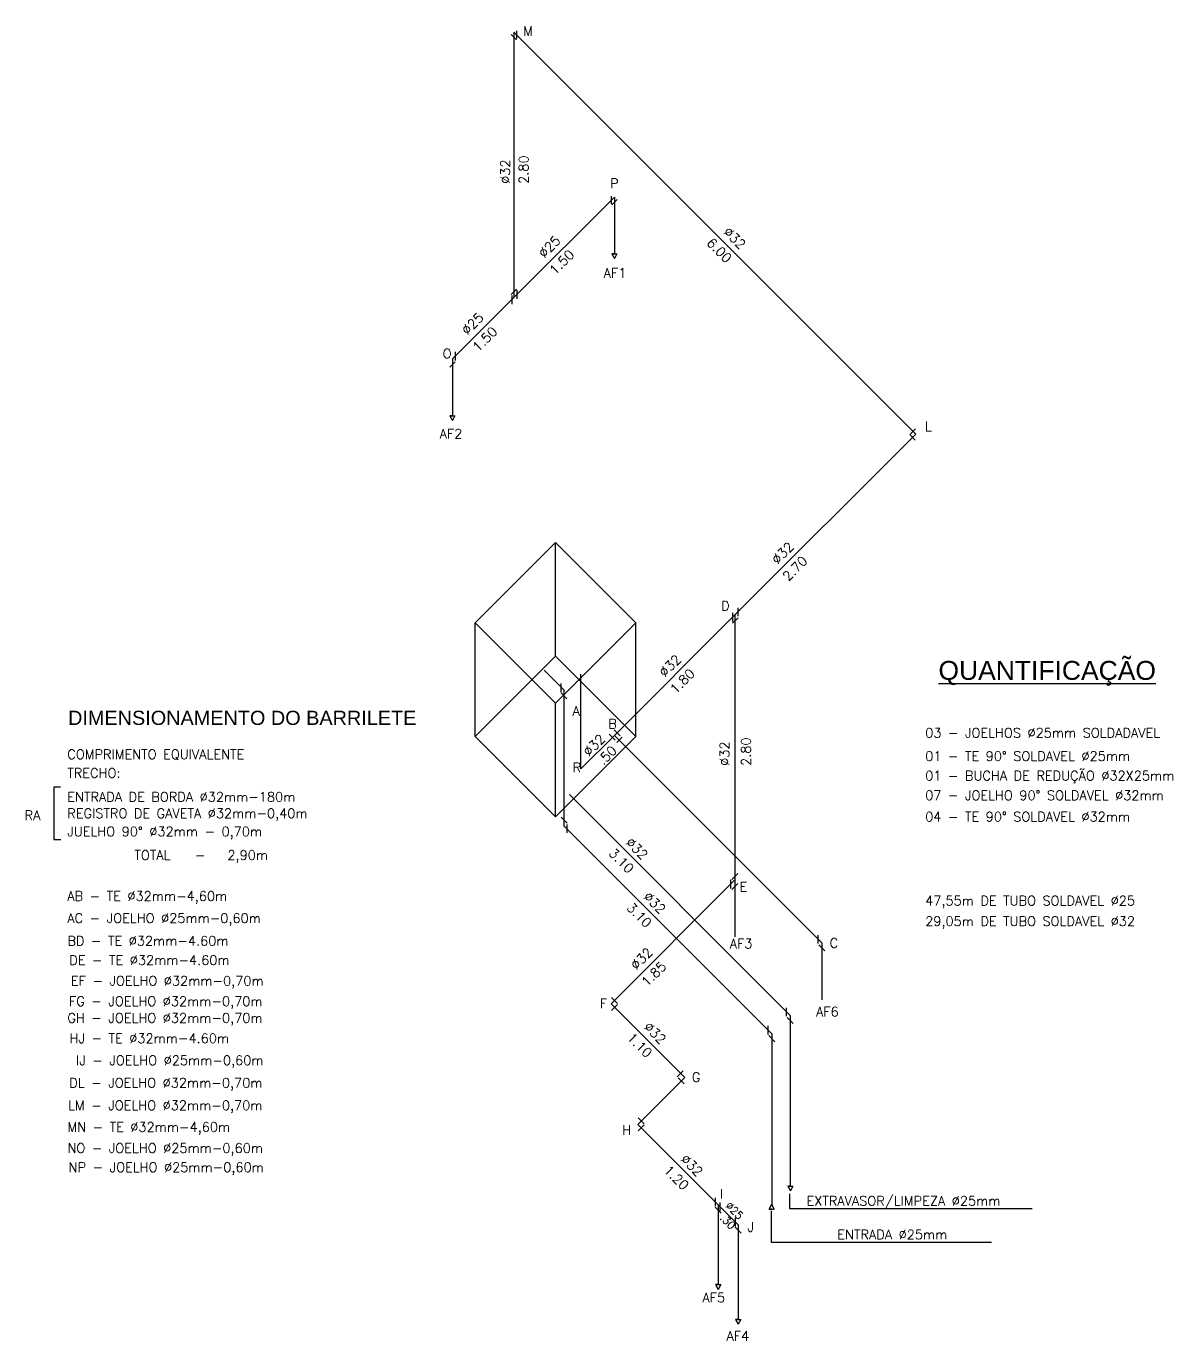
# Model space of a CAD drawing. Extents: x 128 to 467, y 149 to 441.
# Drawn here: x 154.72 to 166.83, y 210.87 to 224.75 of the extents above; entities that cross this region are included whole.
import ezdxf

# ---------------------------------------------------------------- set-up
doc = ezdxf.new("R2010")
doc.units = 0
doc.linetypes.add('HIDDEN2', pattern=[4.7625, 3.175, -1.5875])
for name, color, linetype in [('CT', 8, 'CONTINUOUS'), ('CXDAGUA', 2, 'CONTINUOUS'), ('L1', 2, 'CONTINUOUS'), ('PEÇAS', 2, 'CONTINUOUS'), ('PROJ', 1, 'HIDDEN2'), ('T1', 3, 'CONTINUOUS'), ('T2', 6, 'CONTINUOUS'), ('TUBULAÇÃO', 5, 'CONTINUOUS')]:
    doc.layers.add(name, color=color, linetype=linetype)
doc.styles.add('ARIAL', font='arial.ttf')
doc.styles.add('STYLE1', font='simplex.shx')

msp = doc.modelspace()

# ---------------------------------------------------------------- linework, layer by layer
at = {"layer": 'CT'}
for p, q in [((162.783, 212.419), (162.783, 212.263)), ((162.59, 212.239), (162.59, 211.908)), ((162.783, 212.263), (165.344, 212.263)), ((162.59, 211.908), (164.915, 211.908))]:
    msp.add_line(p, q, dxfattribs=at)
at = {"layer": 'CXDAGUA'}
for p, q in [((159.461, 218.448), (160.309, 219.296)), ((161.158, 218.448), (160.309, 219.296)), ((160.309, 217.599), (159.461, 218.448)), ((159.461, 217.248), (159.461, 218.448)), ((160.309, 217.599), (161.158, 218.448)), ((161.158, 217.248), (161.158, 218.448)), ((160.309, 216.399), (160.309, 217.599)), ((160.309, 216.399), (159.461, 217.248)), ((160.309, 216.399), (161.158, 217.248))]:
    msp.add_line(p, q, dxfattribs=at)
at = {"layer": 'L1'}
for p, q in [((160.933, 222.344), (160.905, 222.344)), ((160.905, 222.344), (160.96, 222.344)), ((160.905, 222.344), (160.933, 222.294)), ((160.96, 222.344), (160.933, 222.294)), ((159.194, 220.634), (159.222, 220.583)), ((159.194, 220.634), (159.249, 220.634)), ((159.222, 220.634), (159.194, 220.634)), ((159.249, 220.634), (159.222, 220.583)), ((155.082, 216.711), (155.011, 216.711)), ((155.011, 216.711), (155.011, 216.158)), ((155.011, 216.158), (155.086, 216.158)), ((162.79, 212.5), (162.763, 212.5)), ((162.763, 212.5), (162.818, 212.5)), ((162.763, 212.5), (162.791, 212.45)), ((162.818, 212.5), (162.791, 212.45)), ((162.566, 212.257), (162.594, 212.307)), ((162.566, 212.257), (162.621, 212.257)), ((162.594, 212.257), (162.566, 212.257)), ((162.621, 212.257), (162.594, 212.307)), ((162.029, 211.459), (162.001, 211.459)), ((162.001, 211.459), (162.056, 211.459)), ((162.001, 211.459), (162.029, 211.409)), ((162.056, 211.459), (162.029, 211.409)), ((162.241, 211.09), (162.213, 211.09)), ((162.213, 211.09), (162.268, 211.09)), ((162.213, 211.09), (162.241, 211.04)), ((162.268, 211.09), (162.241, 211.04))]:
    msp.add_line(p, q, dxfattribs=at)
at = {"layer": 'PEÇAS'}
for p, q in [((159.9, 224.602), (159.844, 224.659)), ((159.9, 224.698), (159.9, 224.618)), ((160.9, 222.952), (160.9, 222.872)), ((160.904, 222.862), (160.961, 222.919)), ((159.844, 221.916), (159.9, 221.972)), ((159.902, 221.959), (159.902, 221.869)), ((159.848, 221.904), (159.848, 221.814)), ((159.252, 221.308), (159.252, 221.218)), ((159.194, 221.146), (159.25, 221.202)), ((164.052, 220.435), (164.108, 220.378)), ((164.057, 220.441), (164.114, 220.497)), ((162.181, 218.552), (162.181, 218.462)), ((162.181, 218.444), (162.238, 218.5)), ((162.236, 218.607), (162.236, 218.517)), ((160.372, 217.715), (160.372, 217.805)), ((160.432, 217.645), (160.369, 217.709)), ((160.879, 217.27), (160.942, 217.207)), ((160.929, 217.318), (160.993, 217.255)), ((160.957, 217.183), (161.013, 217.24)), ((160.434, 216.332), (160.37, 216.396)), ((160.433, 216.228), (160.433, 216.318)), ((162.162, 215.642), (162.162, 215.732)), ((162.237, 215.8), (162.174, 215.737)), ((162.237, 215.695), (162.174, 215.631)), ((163.086, 215.06), (163.086, 215.15)), ((163.093, 215.048), (163.156, 214.984)), ((160.901, 214.492), (160.964, 214.429)), ((160.964, 214.418), (160.901, 214.355)), ((162.751, 214.293), (162.751, 214.383)), ((162.555, 214.1), (162.555, 214.19)), ((162.758, 214.281), (162.822, 214.218)), ((162.562, 214.088), (162.626, 214.024)), ((161.597, 213.652), (161.66, 213.716)), ((161.606, 213.642), (161.67, 213.579)), ((161.183, 213.22), (161.247, 213.156)), ((161.247, 213.146), (161.184, 213.082)), ((162, 212.286), (162, 212.376)), ((161.997, 212.277), (162.06, 212.214)), ((162.05, 212.236), (162.05, 212.326)), ((162.212, 212.074), (162.212, 212.164)), ((162.209, 212.065), (162.273, 212.002))]:
    msp.add_line(p, q, dxfattribs=at)
at = {"layer": 'PROJ'}
for p, q in [((160.309, 218.096), (160.309, 219.296)), ((159.461, 217.248), (160.309, 218.096)), ((161.158, 217.248), (160.309, 218.096))]:
    msp.add_line(p, q, dxfattribs=at)
at = {"layer": 'TUBULAÇÃO'}
for p, q in [((164.115, 220.441), (159.872, 224.684)), ((159.872, 224.684), (159.872, 221.884)), ((159.872, 221.884), (160.933, 222.944)), ((160.933, 222.944), (160.933, 222.344)), ((159.222, 221.234), (159.872, 221.884)), ((159.222, 221.234), (159.222, 220.634)), ((159.222, 221.234), (159.222, 220.634)), ((162.205, 218.532), (164.115, 220.441)), ((160.933, 217.259), (162.205, 218.532)), ((162.205, 218.532), (162.205, 215.732)), ((160.402, 217.736), (160.19, 217.948)), ((160.579, 216.905), (160.579, 217.905)), ((160.402, 216.299), (160.402, 217.736)), ((160.579, 216.905), (160.933, 217.259)), ((163.125, 215.067), (160.933, 217.259)), ((162.79, 214.3), (160.457, 216.633)), ((162.594, 214.107), (160.402, 216.299)), ((160.897, 214.424), (162.205, 215.732)), ((162.205, 215.732), (162.205, 215.132)), ((163.125, 215.067), (163.125, 214.467)), ((161.675, 213.646), (160.897, 214.424)), ((162.79, 214.3), (162.79, 212.5)), ((162.594, 214.107), (162.594, 212.307)), ((161.18, 213.151), (161.675, 213.646)), ((162.029, 212.302), (161.18, 213.151)), ((162.029, 212.302), (162.029, 211.459)), ((162.241, 212.09), (162.029, 212.302)), ((162.241, 212.09), (162.241, 211.09))]:
    msp.add_line(p, q, dxfattribs=at)

# ---------------------------------------------------------------- texts
at = {"layer": 'T1'}
for s, height, style, p in [('M', 0.1, 'STYLE1', (159.969, 224.647)), ('P', 0.1, 'STYLE1', (160.887, 223.038)), ('O', 0.1, 'STYLE1', (159.119, 221.241)), ('L', 0.1, 'STYLE1', (164.212, 220.473)), ('D', 0.1, 'STYLE1', (162.059, 218.577)), ('%%UQUANTIFICAÇÃO', 0.2, 'ARIAL', (164.355, 217.845)), ('DIMENSIONAMENTO DO BARRILETE', 0.15, 'ARIAL', (155.163, 217.369)), ('A', 0.1, 'STYLE1', (160.491, 217.467)), ('B', 0.1, 'STYLE1', (160.867, 217.331)), ('03 - JOELHOS %%C25mm SOLDADAVEL', 0.1, 'STYLE1', (164.215, 217.236)), ('COMPRIMENTO EQUIVALENTE', 0.1, 'STYLE1', (155.155, 217.009)), ('01 - TE 90° SOLDAVEL %%C25mm', 0.1, 'STYLE1', (164.215, 216.99)), ('R', 0.1, 'STYLE1', (160.491, 216.87)), ('TRECHO:', 0.1, 'STYLE1', (155.155, 216.812)), ('01 - BUCHA DE REDUÇÃO %%C32X25mm', 0.1, 'STYLE1', (164.215, 216.783)), ('07 - JOELHO 90° SOLDAVEL %%C32mm', 0.1, 'STYLE1', (164.215, 216.576)), ('ENTRADA DE BORDA %%C32mm-180m', 0.1, 'STYLE1', (155.155, 216.559)), ('RA', 0.1, 'STYLE1', (154.704, 216.365)), ('REGISTRO DE GAVETA %%C32mm-0,40m', 0.1, 'STYLE1', (155.155, 216.386)), ('04 - TE 90° SOLDAVEL %%C32mm', 0.1, 'STYLE1', (164.215, 216.35)), ('JUELHO 90° %%C32mm - 0,70m', 0.1, 'STYLE1', (155.155, 216.194)), ('TOTAL   -   2,90m', 0.1, 'STYLE1', (155.863, 215.945)), ('E', 0.1, 'STYLE1', (162.256, 215.609)), ('AB - TE %%C32mm-4,60m', 0.1, 'STYLE1', (155.155, 215.512)), ('47,55m DE TUBO SOLDAVEL %%C25', 0.1, 'STYLE1', (164.215, 215.463)), ('AC - JOELHO %%C25mm-0,60m', 0.1, 'STYLE1', (155.155, 215.279)), ('29,05m DE TUBO SOLDAVEL %%C32', 0.1, 'STYLE1', (164.215, 215.246)), ('BD - TE %%C32mm-4.60m', 0.1, 'STYLE1', (155.156, 215.039)), ('C', 0.1, 'STYLE1', (163.206, 215.016)), ('DE - TE %%C32mm-4.60m', 0.1, 'STYLE1', (155.176, 214.836)), ('EF - JOELHO %%C32mm-0,70m', 0.1, 'STYLE1', (155.193, 214.617)), ('FG - JOELHO %%C32mm-0,70m', 0.1, 'STYLE1', (155.173, 214.401)), ('F', 0.1, 'STYLE1', (160.778, 214.378)), ('GH - JOELHO %%C32mm-0,70m', 0.1, 'STYLE1', (155.156, 214.225)), ('HJ - TE %%C32mm-4.60m', 0.1, 'STYLE1', (155.179, 214.01)), ('IJ - JOELHO %%C25mm-0,60m', 0.1, 'STYLE1', (155.247, 213.777)), ('DL - JOELHO %%C32mm-0,70m', 0.1, 'STYLE1', (155.176, 213.54)), ('G', 0.1, 'STYLE1', (161.751, 213.599)), ('LM - JOELHO %%C32mm-0,70m', 0.1, 'STYLE1', (155.163, 213.302)), ('MN - TE %%C32mm-4,60m', 0.1, 'STYLE1', (155.156, 213.073)), ('H', 0.1, 'STYLE1', (161.016, 213.042)), ('NO - JOELHO %%C25mm-0,60m', 0.1, 'STYLE1', (155.156, 212.851)), ('NP - JOELHO %%C25mm-0,60m', 0.1, 'STYLE1', (155.169, 212.648)), ('I', 0.1, 'STYLE1', (162.048, 212.367)), ('EXTRAVASOR/LIMPEZA %%C25mm', 0.1, 'STYLE1', (162.961, 212.293)), ('J', 0.1, 'STYLE1', (162.338, 212.018)), ('ENTRADA %%C25mm', 0.1, 'STYLE1', (163.287, 211.938))]:
    msp.add_text(s, height=height, dxfattribs=dict(at, style=style)).set_placement(p)
at = {"layer": 'T1', "style": 'STYLE1'}
for s, height, rotation, p in [('2.80', 0.1, 90, (160.024, 223.083)), ('%%C32', 0.1, 90, (159.83, 223.083)), ('%%C25', 0.1, 45, (160.191, 222.292)), ('%%C32', 0.1, 315, (162.077, 222.566)), ('1.50', 0.1, 45, (160.306, 222.114)), ('6.00', 0.1, 315, (161.899, 222.451)), ('%%C25', 0.1, 45, (159.379, 221.48)), ('1.50', 0.1, 45, (159.494, 221.302)), ('%%C32', 0.1, 45, (162.654, 219.058)), ('2.70', 0.1, 45, (162.769, 218.88)), ('%%C32', 0.1, 45, (161.464, 217.868)), ('1.80', 0.1, 45, (161.579, 217.69)), ('%%C32', 0.1, 45, (160.662, 217.029)), ('2.80', 0.1, 90, (162.372, 216.937)), ('.50', 0.1, 45, (160.816, 216.938)), ('%%C32', 0.1, 90, (162.146, 216.937)), ('%%C32', 0.1, 315, (161.043, 216.12)), ('3.10', 0.1, 315, (160.865, 216.006)), ('%%C32', 0.1, 315, (161.232, 215.546)), ('3.10', 0.1, 315, (161.054, 215.431)), ('%%C32', 0.1, 45, (161.163, 214.775)), ('1.85', 0.1, 45, (161.278, 214.597)), ('%%C32', 0.1, 315, (161.236, 214.172)), ('1.10', 0.1, 315, (161.058, 214.058)), ('%%C32', 0.1, 315, (161.624, 212.775)), ('1.20', 0.1, 315, (161.446, 212.66)), ('%%C25', 0.08, 315, (162.1, 212.286)), ('.30', 0.08, 315, (162.041, 212.156))]:
    msp.add_text(s, height=height, rotation=rotation, dxfattribs=at).set_placement(p)
at = {"layer": 'T2', "style": 'STYLE1'}
for s, p in [('AF1', (160.819, 222.091)), ('AF2', (159.087, 220.394)), ('AF3', (162.151, 215.01)), ('AF6', (163.062, 214.291)), ('AF5', (161.862, 211.272)), ('AF4', (162.116, 210.867))]:
    msp.add_text(s, height=0.1, dxfattribs=at).set_placement(p)

doc.saveas('drawing.dxf')
